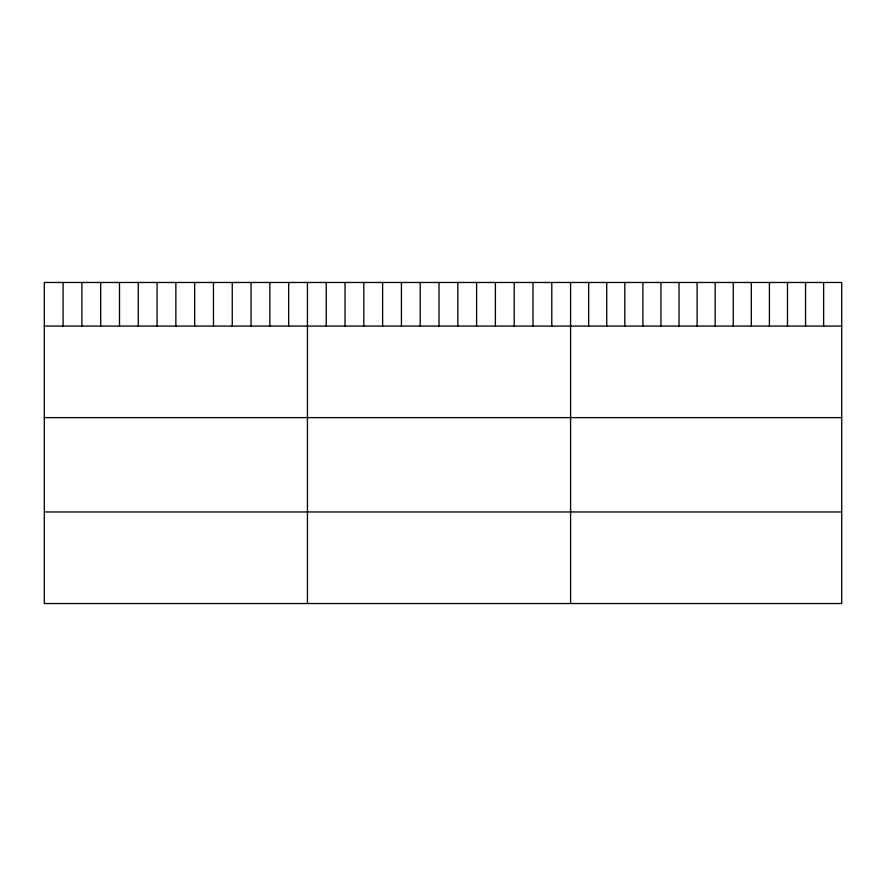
<?xml version="1.0" encoding="UTF-8"?>
<svg xmlns="http://www.w3.org/2000/svg" width="886" height="886" viewBox="0 0 886 886"><rect width="100%" height="100%" fill="white"/><g stroke="black" fill="none" stroke-linecap="round" stroke-linejoin="round"><path stroke-width="1.33" d="M841.7 326.059L841.7 603.532L44.3 603.532L44.3 282.468L841.7 282.468L841.7 326.059L44.3 326.059M44.3 417.616L841.7 417.616M44.3 511.964L841.7 511.964M823.626 282.468L823.626 326.059M805.551 282.468L805.551 326.059M787.477 282.468L787.477 326.059M769.402 282.468L769.402 326.059M751.328 282.468L751.328 326.059M733.254 282.468L733.254 326.059M715.179 282.468L715.179 326.059M697.105 282.468L697.105 326.059M679.03 282.468L679.03 326.059M660.956 282.468L660.956 326.059M642.882 282.468L642.882 326.059M624.807 282.468L624.807 326.059M606.733 282.468L606.733 326.059M588.658 282.468L588.658 326.059M570.584 282.468L570.584 603.532M551.79 282.468L551.79 326.059M532.995 282.468L532.995 326.059M514.201 282.468L514.201 326.059M495.396 282.468L495.396 326.059M476.602 282.468L476.602 326.059M457.807 282.468L457.807 326.059M439.013 282.468L439.013 326.059M420.219 282.468L420.219 326.059M401.424 282.468L401.424 326.059M382.63 282.468L382.63 326.059M363.825 282.468L363.825 326.059M345.031 282.468L345.031 326.059M326.236 282.468L326.236 326.059M307.442 282.468L307.442 603.532M288.648 282.468L288.648 326.059M269.853 282.468L269.853 326.059M251.059 282.468L251.059 326.059M232.254 282.468L232.254 326.059M213.46 282.468L213.46 326.059M194.665 282.468L194.665 326.059M175.871 282.468L175.871 326.059M157.077 282.468L157.077 326.059M138.282 282.468L138.282 326.059M119.488 282.468L119.488 326.059M100.683 282.468L100.683 326.059M81.889 282.468L81.889 326.059M63.094 282.468L63.094 326.059"/></g></svg>
